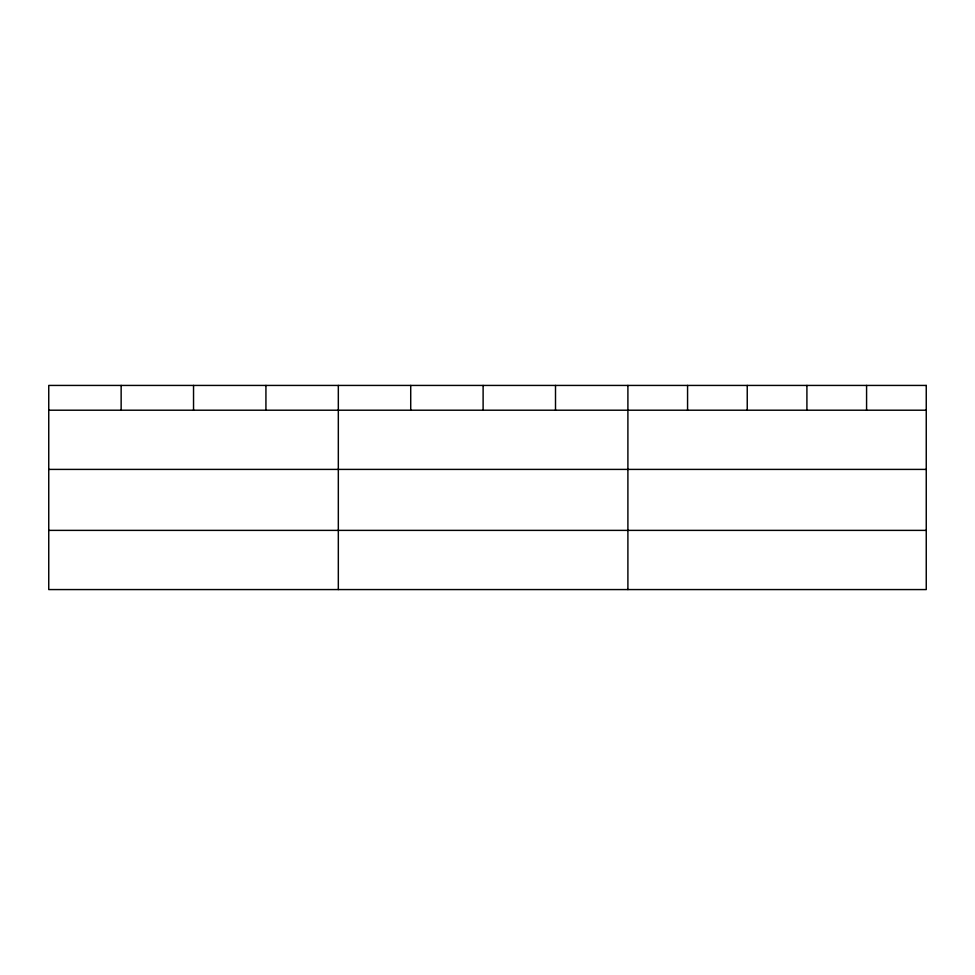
<?xml version="1.0" encoding="UTF-8"?>
<svg xmlns="http://www.w3.org/2000/svg" width="975" height="975" viewBox="0 0 975 975"><rect width="100%" height="100%" fill="white"/><g stroke="black" fill="none" stroke-linecap="round" stroke-linejoin="round"><path stroke-width="1.46" d="M48.75 410.207L926.25 410.207M48.75 469.402L926.25 469.402M48.75 530.376L926.25 530.376M866.58 385.43L866.58 410.207M806.91 385.43L806.91 410.207M747.24 385.43L747.24 410.207M687.57 385.43L687.57 410.207M627.9 385.43L627.9 589.57M555.506 385.43L555.506 410.207M483.112 385.43L483.112 410.207M410.719 385.43L410.719 410.207M338.325 385.43L338.325 589.57M265.931 385.43L265.931 410.207M193.538 385.43L193.538 410.207M121.144 385.43L121.144 410.207M926.25 385.43L48.75 385.43L48.75 589.57L926.25 589.57L926.25 385.43"/></g></svg>
